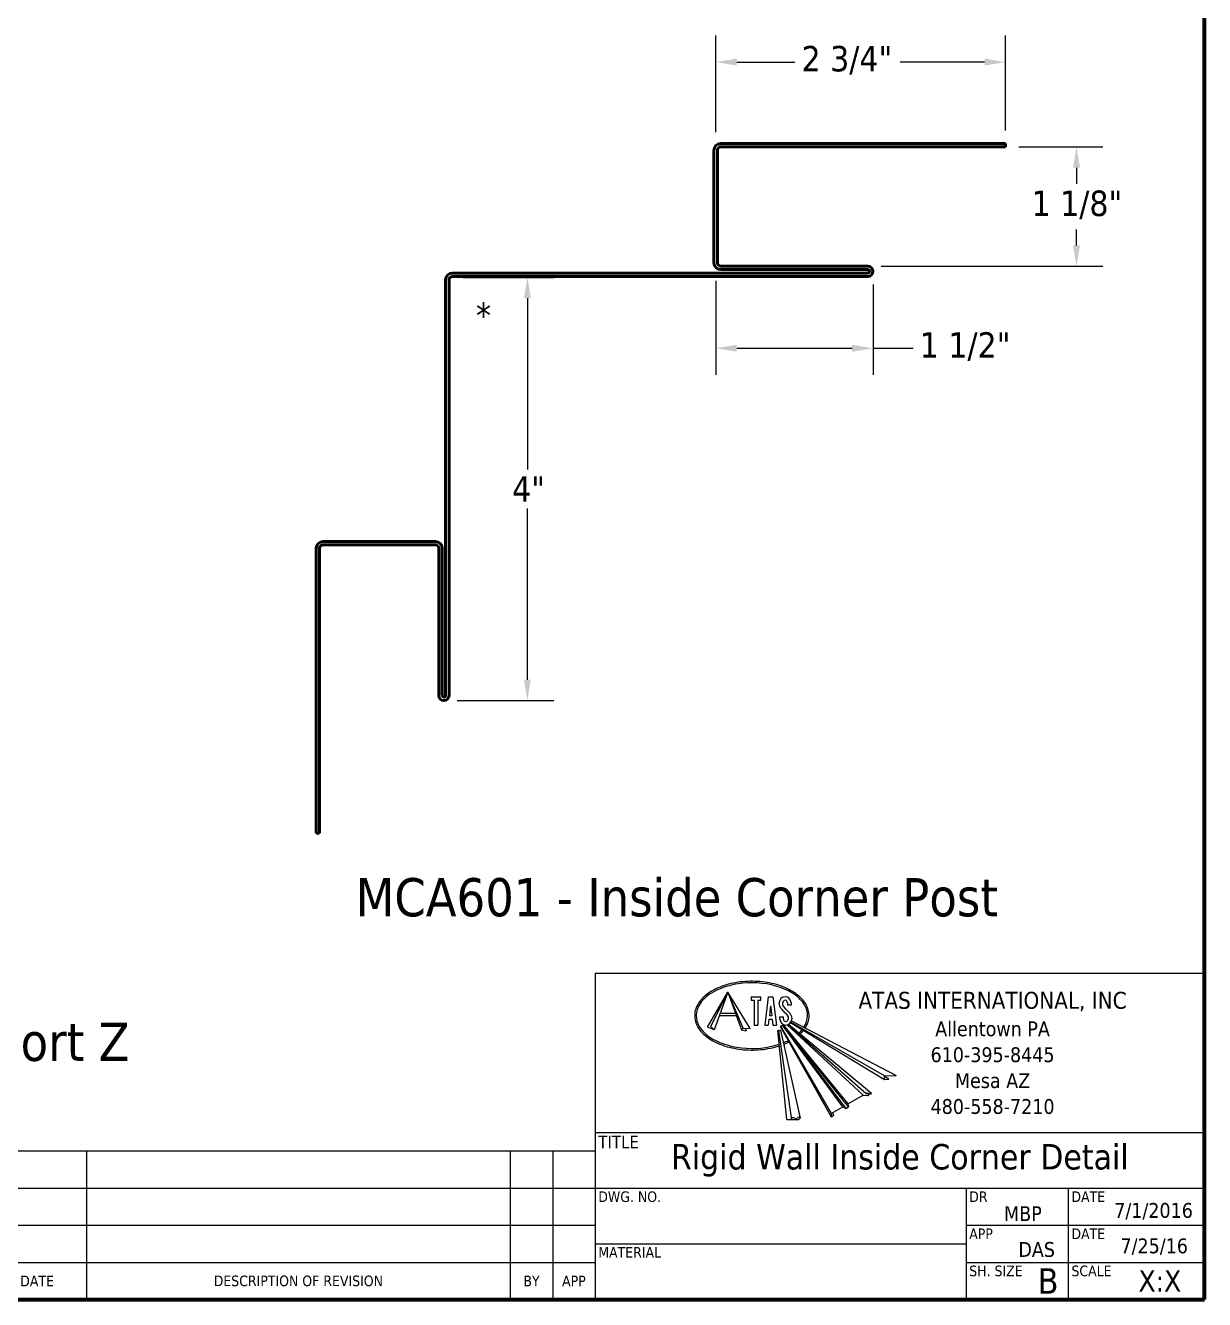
# Model space of a CAD drawing. Header units: inches. Extents: x 0.6 to 33.4, y 0.6 to 21.4.
# Drawn here: x 22.28 to 33.4, y 0.6 to 12.62 of the extents above; entities that cross this region are included whole.
import ezdxf

# ---------------------------------------------------------------- set-up
doc = ezdxf.new("R2010")
doc.units = ezdxf.units.IN
doc.header["$LTSCALE"] = 2
doc.header["$MEASUREMENT"] = 0
for name, color, linetype, lineweight in [('Border (ANSI)', 7, 'Continuous', 70), ('Dimension (ANSI)', 7, 'Continuous', 25), ('Logo', 7, 'Continuous', 25), ('Sketch Geometry (ANSI)', 7, 'Continuous', 25), ('Symbol (ANSI)', 7, 'Continuous', 25), ('Title (ANSI)', 7, 'Continuous', 50), ('Visible (ANSI)', 7, 'Continuous', 50)]:
    doc.layers.add(name, color=color, linetype=linetype, lineweight=lineweight)
doc.styles.add('Label Text (ANSI)', font='tahoma.ttf')
doc.styles.add('Note Text (ANSI)', font='tahoma.ttf')
doc.styles.add('Title Block Info', font='tahoma.ttf')
doc.styles.add('Title Block Labels', font='tahoma.ttf')
doc.dimstyles.new('Architectural (ANSI)', dxfattribs={"dimscale": 2, "dimtxt": 0.12, "dimasz": 0.098425, "dimexe": 0.125, "dimexo": 0.0625, "dimgap": 0.031496, "dimtad": 0, "dimtih": 1, "dimtoh": 1, "dimdec": 4, "dimrnd": 1e-08, "dimzin": 3, "dimdsep": 46, "dimlunit": 4, "dimtxsty": 'Note Text (ANSI)', "dimcen": 0.09, "dimdle": 0.393701, "dimclrd": 256, "dimclre": 256, "dimclrt": 256, "dimadec": 0, "dimazin": 3, "dimtfac": 1, "dimtofl": 0, "dimtmove": 0, "dimatfit": 3, "dimfxl": 0, "dimfrac": 2, "dimtolj": 1, "dimtzin": 12, "dimlwd": -1, "dimlwe": -1, "dimarcsym": 0})

# ---------------------------------------------------------------- blocks, each defined once
blk = doc.blocks.new('Borders ATAS A Border')
at = {"layer": 'Border (ANSI)'}
for p, q in [((16.7, 0.3), (16.7, 10.7)), ((0.3, 0.3), (16.7, 0.3))]:
    blk.add_line(p, q, dxfattribs=at)
blk = doc.blocks.new('Title Blocks ATAS A-B Title Block')
at = {"layer": 'Logo', "linetype": 'Continuous'}
for p, q in [((5.5128, 4.0299), (5.6086, 4.1959)), ((5.5283, 4.0342), (5.6086, 4.1959)), ((5.6086, 4.1959), (5.544, 4.0185)), ((5.7141, 4.0235), (5.6086, 4.1959)), ((5.6086, 4.1959), (5.6731, 4.0185)), ((5.6809, 4.0264), (5.6086, 4.1959)), ((5.7194, 4.1737), (5.7194, 4.1571)), ((5.7194, 4.1737), (5.7638, 4.1737)), ((5.7194, 4.1571), (5.7335, 4.1571)), ((5.7335, 4.1571), (5.7335, 4.0407)), ((5.7498, 4.1571), (5.7638, 4.1571)), ((5.7498, 4.1571), (5.7498, 4.0407)), ((5.7638, 4.1571), (5.7638, 4.1737)), ((5.7992, 4.1737), (5.7829, 4.0407)), ((5.7992, 4.1737), (5.8216, 4.1737)), ((5.8216, 4.1737), (5.8379, 4.0407)), ((5.8521, 4.1351), (5.8512, 4.1461)), ((5.8685, 4.135), (5.8679, 4.1461)), ((5.89, 4.146), (5.89, 4.1349)), ((5.9067, 4.146), (5.9067, 4.1349)), ((5.5685, 4.0857), (5.6487, 4.0857)), ((5.5723, 4.0964), (5.6448, 4.0964)), ((5.8104, 4.1307), (5.8048, 4.0851)), ((5.8104, 4.1307), (5.816, 4.0851)), ((5.8524, 4.1338), (5.8521, 4.1351)), ((5.8536, 4.1304), (5.8524, 4.1338)), ((5.8544, 4.1285), (5.8536, 4.1304)), ((5.8551, 4.127), (5.8544, 4.1285)), ((5.8564, 4.1243), (5.8551, 4.127)), ((5.8577, 4.1224), (5.8564, 4.1243)), ((5.8582, 4.1216), (5.8577, 4.1224)), ((5.8603, 4.1189), (5.8582, 4.1216)), ((5.8605, 4.1186), (5.8603, 4.1189)), ((5.8632, 4.1153), (5.8605, 4.1186)), ((5.8683, 4.1094), (5.8632, 4.1153)), ((5.8692, 4.1085), (5.8683, 4.1094)), ((5.8728, 4.1277), (5.8685, 4.135)), ((5.8703, 4.1072), (5.8692, 4.1085)), ((5.8703, 4.1072), (5.8752, 4.102)), ((5.8743, 4.1257), (5.8728, 4.1277)), ((5.8827, 4.116), (5.8743, 4.1257)), ((5.8752, 4.102), (5.8785, 4.0984)), ((5.8785, 4.0984), (5.8869, 4.0887)), ((5.886, 4.1124), (5.8827, 4.116)), ((5.8909, 4.1072), (5.886, 4.1124)), ((5.8869, 4.0887), (5.8884, 4.0867)), ((5.8884, 4.0867), (5.8927, 4.0794)), ((5.9067, 4.1349), (5.89, 4.1349)), ((5.8909, 4.1072), (5.892, 4.1059)), ((5.892, 4.1059), (5.8929, 4.105)), ((5.8929, 4.105), (5.898, 4.0991)), ((5.898, 4.0991), (5.9007, 4.0958)), ((5.9007, 4.0958), (5.9009, 4.0955)), ((5.9009, 4.0955), (5.903, 4.0928)), ((5.903, 4.0928), (5.9035, 4.092)), ((5.9035, 4.092), (5.9048, 4.0901)), ((5.9048, 4.0901), (5.9061, 4.0874)), ((5.9061, 4.0874), (5.9068, 4.0859)), ((5.9068, 4.0859), (5.9076, 4.084)), ((5.544, 4.0185), (5.5128, 4.0299)), ((5.544, 4.0185), (5.5283, 4.0342)), ((5.6731, 4.0185), (5.6809, 4.0264)), ((5.6809, 4.0264), (5.7141, 4.0235)), ((5.6899, 4.0256), (5.6945, 4.0128)), ((5.7335, 4.0407), (5.7498, 4.0407)), ((5.7829, 4.0407), (5.7993, 4.0407)), ((5.8027, 4.0684), (5.7993, 4.0407)), ((5.8027, 4.0684), (5.8181, 4.0684)), ((5.8048, 4.0851), (5.816, 4.0851)), ((5.8181, 4.0684), (5.8215, 4.0407)), ((5.8215, 4.0407), (5.8379, 4.0407)), ((5.8545, 4.0684), (5.8545, 4.0795)), ((5.8545, 4.0795), (5.8712, 4.0795)), ((5.8575, 4.035), (5.8662, 4.0401)), ((5.8575, 4.035), (6.0955, 3.6233)), ((5.8575, 4.035), (5.8575, 4.0325)), ((5.8575, 4.0325), (6.0955, 3.6071)), ((6.1511, 3.6555), (5.8662, 4.0401)), ((5.8662, 4.0401), (5.8684, 4.0388)), ((5.8684, 4.0388), (5.8703, 4.0399)), ((5.8684, 4.0388), (6.1651, 3.6475)), ((5.8699, 4.0422), (5.8712, 4.043)), ((5.8699, 4.0422), (6.175, 3.6691)), ((5.8699, 4.0422), (5.8703, 4.0399)), ((6.1776, 3.6545), (5.8703, 4.0399)), ((5.8712, 4.0684), (5.8712, 4.0795)), ((6.2466, 3.7106), (5.8889, 4.0415)), ((5.8918, 4.0424), (6.2613, 3.7172)), ((5.8927, 4.0794), (5.8933, 4.0683)), ((6.2869, 3.7176), (5.8948, 4.0437)), ((5.9048, 4.0523), (6.3477, 3.7843)), ((6.3477, 3.8004), (5.9064, 4.0549)), ((5.9076, 4.084), (5.9088, 4.0806)), ((5.9088, 4.0806), (5.9091, 4.0793)), ((5.9088, 4.0605), (6.4035, 3.8034)), ((5.9091, 4.0793), (5.91, 4.0683)), ((5.6731, 4.0185), (5.6945, 4.0128)), ((5.8447, 4.0144), (5.849, 4.0145)), ((5.8864, 3.5945), (5.8447, 4.0144)), ((5.8489, 4.0155), (5.8498, 4.0167)), ((5.9097, 3.6043), (5.8489, 4.0155)), ((5.8498, 4.0167), (5.8508, 4.0164)), ((5.8508, 4.0164), (5.8529, 4.015)), ((5.8529, 4.015), (5.855, 4.0165)), ((5.8556, 4.0168), (5.855, 4.0165)), ((5.8569, 4.0159), (5.8556, 4.0168)), ((5.8569, 4.0159), (5.9499, 3.6011)), ((6.3477, 3.8004), (6.4035, 3.8034)), ((6.3477, 3.7843), (6.3477, 3.8004)), ((6.3685, 3.7854), (6.3477, 3.7974)), ((6.3477, 3.7843), (6.3685, 3.7854)), ((6.175, 3.6693), (6.2466, 3.7106)), ((6.175, 3.6693), (6.1776, 3.6545)), ((6.2466, 3.7106), (6.2682, 3.7087)), ((6.2607, 3.7177), (6.2608, 3.7183)), ((6.2622, 3.7164), (6.2607, 3.7177)), ((6.2608, 3.7183), (6.262, 3.7195)), ((6.2608, 3.7183), (6.2608, 3.7183)), ((6.262, 3.7195), (6.2643, 3.7205)), ((6.2647, 3.7154), (6.2622, 3.7164)), ((6.2643, 3.7205), (6.2723, 3.7195)), ((6.2668, 3.7154), (6.2647, 3.7154)), ((6.2685, 3.7156), (6.2668, 3.7154)), ((6.2682, 3.7087), (6.271, 3.7087)), ((6.2693, 3.7156), (6.2685, 3.7156)), ((6.2718, 3.7148), (6.2693, 3.7156)), ((6.271, 3.7087), (6.2724, 3.7092)), ((6.2738, 3.713), (6.2718, 3.7148)), ((6.2723, 3.7195), (6.2788, 3.7163)), ((6.2724, 3.7092), (6.2731, 3.7099)), ((6.2731, 3.7099), (6.2739, 3.7119)), ((6.2739, 3.7119), (6.2738, 3.713)), ((6.2788, 3.7163), (6.2845, 3.7162)), ((6.2845, 3.7162), (6.2871, 3.7177)), ((5.9095, 3.5969), (5.9098, 3.6051)), ((5.9098, 3.6051), (5.9178, 3.6049)), ((5.9178, 3.6049), (5.9288, 3.5976)), ((5.9288, 3.5976), (5.9399, 3.6053)), ((5.944, 3.607), (5.9399, 3.6053)), ((5.9499, 3.6011), (5.944, 3.607)), ((6.0955, 3.6233), (6.1512, 3.6555)), ((6.0955, 3.6233), (6.0955, 3.6071)), ((6.0955, 3.6071), (6.1094, 3.6152)), ((6.1094, 3.6152), (6.1024, 3.6273)), ((6.1512, 3.6555), (6.1652, 3.6474)), ((6.1652, 3.6474), (6.1776, 3.6545)), ((5.8864, 3.5945), (5.944, 3.5955)), ((5.944, 3.5955), (5.9499, 3.6011))]:
    blk.add_line(p, q, dxfattribs=at)
at = {"layer": 'Logo', "color": 7, "linetype": 'Continuous', "lineweight": 25}
blk.add_line((5.9006, 4.0476), (5.903, 4.0501), dxfattribs=at)
at = {"layer": 'Logo', "linetype": 'Continuous'}
for centre, radius, start, end in [((5.879, 4.146), 0.0277, 0, 180), ((5.879, 4.146), 0.0111, 0, 180), ((5.8822, 4.0684), 0.0277, 180, 0), ((5.8822, 4.0684), 0.0111, 180, 0)]:
    blk.add_arc(centre, radius, start, end, dxfattribs=at)
at = {"layer": 'Logo'}
for start_param, end_param in [(5.920587, 11.509279), (5.311273, 5.424577), (5.721945, 5.844109)]:
    blk.add_ellipse((5.7221, 4.0849), major_axis=(0.2627, 0), ratio=0.589286, start_param=start_param, end_param=end_param, dxfattribs=at)
for points in [[(5.9742, 4.0266), (5.9873, 4.0542), (5.992, 4.0831), (5.9882, 4.1121), (5.9761, 4.14), (5.9562, 4.1658), (5.9293, 4.1889), (5.8963, 4.2087), (5.8583, 4.2249), (5.8164, 4.2368), (5.7716, 4.2442), (5.7253, 4.2468), (5.679, 4.2448), (5.6339, 4.2381), (5.5913, 4.2269), (5.5527, 4.2113), (5.5191, 4.1919), (5.4913, 4.1691), (5.4704, 4.1437), (5.457, 4.1161), (5.4522, 4.0872), (5.4558, 4.0583), (5.4677, 4.0303), (5.4874, 4.0044), (5.5141, 3.9812), (5.5469, 3.9613), (5.5848, 3.9451), (5.6268, 3.9331), (5.6716, 3.9256), (5.7178, 3.9228), (5.7642, 3.9247), (5.8093, 3.9314), (5.8519, 3.9426)], [(5.9501, 3.9978), (5.9544, 4.002), (5.9585, 4.0064), (5.9624, 4.0108), (5.9661, 4.0152)], [(5.8717, 3.9498), (5.8783, 3.9525), (5.8848, 3.9553), (5.8911, 3.9582), (5.8973, 3.9613)]]:
    blk.add_spline(points, degree=3, dxfattribs=at)
at = {"layer": 'Sketch Geometry (ANSI)'}
for p, q in [((7.8575, 4.2837), (4.9825, 4.2837)), ((4.9825, 4.2837), (4.9825, 2.7462)), ((7.8575, 2.7462), (7.8575, 4.2837)), ((4.9825, 3.5337), (7.8575, 3.5337)), ((4.9825, 3.4462), (1.9175, 3.4462)), ((2.5825, 3.4462), (2.5825, 2.7462)), ((4.5825, 3.4462), (4.5825, 2.7462)), ((4.7825, 3.4462), (4.7825, 2.7462)), ((1.9175, 3.2712), (4.9825, 3.2712)), ((4.9825, 3.2712), (7.8575, 3.2712)), ((6.7325, 3.2712), (6.7325, 2.7462)), ((7.2147, 3.2712), (7.2147, 2.7462)), ((1.9175, 3.0962), (4.9825, 3.0962)), ((6.7325, 3.0962), (7.8575, 3.0962)), ((4.9825, 3.0087), (6.7325, 3.0087)), ((1.9175, 2.9212), (4.9825, 2.9212)), ((6.7325, 2.9212), (7.8575, 2.9212)), ((1.9175, 2.7462), (4.9825, 2.7462)), ((4.9825, 2.7462), (7.8575, 2.7462))]:
    blk.add_line(p, q, dxfattribs=at)
at = {"layer": 'Symbol (ANSI)', "insert": (6.8575, 3.9087), "char_height": 0.05, "attachment_point": 5, "line_spacing_factor": 1.04605, "style": 'Title Block Labels'}
blk.add_mtext('{\\H1.6x;ATAS INTERNATIONAL, INC\\P\\H0.875x;Allentown PA\\H1.3631x; \\H0.73365x;\\P610-395-8445\\H1.1376x; \\H0.87902x;\\PMesa AZ\\H1.1946x; \\H0.83708x;\\P480-558-7210\\H1.1855x; }', dxfattribs=at)
at = {"layer": 'Symbol (ANSI)'}
for s, insert, char_height, attachment_point, style in [('\\fTahoma|b0|i0;\\H0.0600;TITLE', (4.9975, 3.5187), 0.06, 1, 'Title Block Labels'), ('DWG. NO.', (4.9975, 3.2562), 0.05, 1, 'Title Block Labels'), ('DR', (6.7475, 3.2562), 0.05, 1, 'Title Block Labels'), ('DATE', (7.2297, 3.2562), 0.05, 1, 'Title Block Labels'), ('MBP', (7.0897, 3.1162), 0.07, 9, 'Title Block Info'), ('APP', (6.7475, 3.0812), 0.05, 1, 'Title Block Labels'), ('DATE', (7.2297, 3.0812), 0.05, 1, 'Title Block Labels'), ('DAS', (7.1519, 2.9459), 0.07, 9, 'Title Block Info'), ('7/25/16', (7.7793, 2.9554), 0.07, 9, 'Title Block Info'), ('MATERIAL', (4.9975, 2.9937), 0.05, 1, 'Title Block Labels'), ('SH. SIZE', (6.7475, 2.9062), 0.05, 1, 'Title Block Labels'), ('SCALE', (7.2297, 2.9062), 0.05, 1, 'Title Block Labels'), ('DATE', (2.35, 2.8337), 0.05, 5, 'Title Block Labels'), ('DESCRIPTION OF REVISION', (3.5825, 2.8337), 0.05, 5, 'Title Block Labels'), ('BY', (4.6825, 2.8337), 0.05, 5, 'Title Block Labels'), ('APP', (4.8825, 2.8337), 0.05, 5, 'Title Block Labels'), ('\\fTahoma|b0|i0;\\H0.1000;X:X', (7.7475, 2.8337), 0.1, 6, 'Title Block Info')]:
    blk.add_mtext(s, dxfattribs=dict(at, insert=insert, char_height=char_height, attachment_point=attachment_point, style=style))
for tag, p, height, style in [('CREATION_DATE_001', (7.4317, 3.1314), 0.07, 'Title Block Info'), ('Sheet_Size_001', (7.0711, 2.7737), 0.12, 'Note Text (ANSI)')]:
    blk.add_attdef(tag, p, '', height=height, dxfattribs=dict(at, style=style))
at = {"layer": 'Title (ANSI)', "attachment_point": 5, "style": 'Note Text (ANSI)'}
for s, insert, char_height in [('Rigid Wall Inside Corner Detail', (6.42, 3.4025), 0.12), ('\\fTahoma|b0|i0;\\H0.1000; ', (5.8575, 3.14), 0.1), ('\\fTahoma|b0|i0;\\H0.1000; ', (5.8575, 2.8775), 0.1)]:
    blk.add_mtext(s, dxfattribs=dict(at, insert=insert, char_height=char_height))
blk = doc.blocks.new('*D11')
at = {"layer": 'Defpoints', "color": 0, "transparency": 16777216}
for p in [(31.522, 12.271), (28.79, 11.484), (31.522, 11.502)]:
    blk.add_point(p, dxfattribs=at)
at = {"layer": 'Dimension (ANSI)', "transparency": 16777216}
for p, q in [((28.79, 11.609), (28.79, 12.521)), ((31.522, 11.627), (31.522, 12.521)), ((28.987, 12.271), (29.535, 12.271)), ((31.325, 12.271), (30.527, 12.271))]:
    blk.add_line(p, q, dxfattribs=at)
for points in [[(28.987, 12.304), (28.987, 12.238), (28.79, 12.271)], [(31.325, 12.304), (31.325, 12.238), (31.522, 12.271)]]:
    blk.add_solid(points, dxfattribs=at)
at = {"layer": 'Dimension (ANSI)', "transparency": 16777216, "insert": (29.598, 12.423), "char_height": 0.24, "attachment_point": 1, "style": 'Note Text (ANSI)'}
blk.add_mtext('\\A1;2 3/4"', dxfattribs=at)
blk = doc.blocks.new('*D12')
at = {"layer": 'Defpoints', "color": 0, "transparency": 16777216}
for p in [(26.281, 10.24), (27.011, 10.24), (26.224, 6.249)]:
    blk.add_point(p, dxfattribs=at)
at = {"layer": 'Dimension (ANSI)', "transparency": 16777216}
for p, q in [((26.406, 10.24), (27.261, 10.24)), ((27.011, 10.043), (27.011, 8.428)), ((27.011, 6.446), (27.011, 8.062)), ((26.349, 6.249), (27.261, 6.249))]:
    blk.add_line(p, q, dxfattribs=at)
for points in [[(26.978, 10.043), (27.044, 10.043), (27.011, 10.24)], [(26.978, 6.446), (27.044, 6.446), (27.011, 6.249)]]:
    blk.add_solid(points, dxfattribs=at)
at = {"layer": 'Dimension (ANSI)', "transparency": 16777216, "insert": (26.867, 8.365), "char_height": 0.24, "attachment_point": 1, "style": 'Note Text (ANSI)'}
blk.add_mtext('\\A1;4"', dxfattribs=at)
blk = doc.blocks.new('*D13')
at = {"layer": 'Defpoints', "color": 0, "transparency": 16777216}
for p in [(28.79, 10.332), (30.272, 10.297), (28.79, 9.572)]:
    blk.add_point(p, dxfattribs=at)
at = {"layer": 'Dimension (ANSI)', "transparency": 16777216}
for p, q in [((28.79, 10.207), (28.79, 9.322)), ((30.272, 10.172), (30.272, 9.322)), ((28.987, 9.572), (30.075, 9.572)), ((30.272, 9.572), (30.65, 9.572))]:
    blk.add_line(p, q, dxfattribs=at)
for points in [[(28.987, 9.604), (28.987, 9.539), (28.79, 9.572)], [(30.075, 9.604), (30.075, 9.539), (30.272, 9.572)]]:
    blk.add_solid(points, dxfattribs=at)
at = {"layer": 'Dimension (ANSI)', "transparency": 16777216, "insert": (30.713, 9.723), "char_height": 0.24, "attachment_point": 1, "style": 'Note Text (ANSI)'}
blk.add_mtext('\\A1;1 1/2"', dxfattribs=at)
blk = doc.blocks.new('*D14')
at = {"layer": 'Defpoints', "color": 0, "transparency": 16777216}
for p in [(31.522, 11.47), (32.192, 11.47), (30.224, 10.345)]:
    blk.add_point(p, dxfattribs=at)
at = {"layer": 'Dimension (ANSI)', "transparency": 16777216}
for p, q in [((31.647, 11.47), (32.442, 11.47)), ((32.192, 11.274), (32.192, 11.122)), ((32.192, 10.542), (32.192, 10.693)), ((30.349, 10.345), (32.442, 10.345))]:
    blk.add_line(p, q, dxfattribs=at)
for points in [[(32.159, 11.274), (32.225, 11.274), (32.192, 11.47)], [(32.159, 10.542), (32.225, 10.542), (32.192, 10.345)]]:
    blk.add_solid(points, dxfattribs=at)
at = {"layer": 'Dimension (ANSI)', "transparency": 16777216, "insert": (31.768, 11.059), "char_height": 0.24, "attachment_point": 1, "style": 'Note Text (ANSI)'}
blk.add_mtext('\\A1;1 1/8"', dxfattribs=at)

msp = doc.modelspace()

# ---------------------------------------------------------------- linework, layer by layer
at = {"layer": 'Visible (ANSI)', "color": 1, "true_color": 0xff0000}
for p, q in [((28.77157, 11.43842), (28.77157, 10.37742)), ((28.80357, 10.37742), (28.80357, 11.43842)), ((31.52157, 11.50242), (28.83557, 11.50242)), ((28.83557, 11.47042), (31.52157, 11.47042)), ((31.52157, 11.47042), (31.52157, 11.50242)), ((30.22357, 10.34542), (28.83557, 10.34542)), ((26.23957, 10.21742), (26.23957, 6.29742)), ((26.27157, 6.29742), (26.27157, 10.21742)), ((30.22357, 10.28142), (26.30357, 10.28142)), ((26.30357, 10.24942), (30.22357, 10.24942)), ((28.83557, 10.31342), (30.22357, 10.31342)), ((26.14357, 7.74942), (25.08257, 7.74942)), ((25.08257, 7.71742), (26.14357, 7.71742)), ((25.01857, 7.68542), (25.01857, 4.99942)), ((25.05057, 4.99942), (25.05057, 7.68542)), ((26.17557, 7.68542), (26.17557, 6.29742)), ((26.20757, 6.29742), (26.20757, 7.68542)), ((25.05057, 4.99942), (25.01857, 4.99942))]:
    msp.add_line(p, q, dxfattribs=at)
for centre, radius, start, end in [((28.83557, 11.43842), 0.064, 90, 180), ((28.83557, 11.43842), 0.032, 90, 180), ((28.83557, 10.37742), 0.064, 180, 270), ((28.83557, 10.37742), 0.032, 180, 270), ((30.22357, 10.29742), 0.048, 270, 90), ((26.30357, 10.21742), 0.064, 90, 180), ((26.30357, 10.21742), 0.032, 90, 180), ((30.22357, 10.29742), 0.016, 270, 90), ((25.08257, 7.68542), 0.064, 90, 180), ((25.08257, 7.68542), 0.032, 90, 180), ((26.14357, 7.68542), 0.064, 0, 90), ((26.14357, 7.68542), 0.032, 0, 90), ((26.22357, 6.29742), 0.048, 180, 0), ((26.22357, 6.29742), 0.016, 180, 0)]:
    msp.add_arc(centre, radius, start, end, dxfattribs=at)

# ---------------------------------------------------------------- block references
at = {"xscale": 2, "yscale": 2, "zscale": 2}
msp.add_blockref('Borders ATAS A Border', (0, 0), dxfattribs=at)
msp.add_blockref('Title Blocks ATAS A-B Title Block', (17.68497, -4.89243), dxfattribs=at).add_auto_attribs({'Sheet_Size_001': 'B', 'CREATION_DATE_001': '7/1/2016'})

# ---------------------------------------------------------------- texts
at = {"layer": 'Symbol (ANSI)'}
for s, insert, char_height, attachment_point, style in [('*', (26.52676, 10.00223), 0.24, 1, 'Note Text (ANSI)'), ('MCA601 - Inside Corner Post', (25.38937, 4.20729), 0.36, 7, 'Label Text (ANSI)'), ('MCA681 - Support Z', (18.96419, 2.74775), 0.36, 7, 'Label Text (ANSI)')]:
    msp.add_mtext(s, dxfattribs=dict(at, insert=insert, char_height=char_height, attachment_point=attachment_point, style=style))

# ---------------------------------------------------------------- dimensions: what is measured, and where the dimension line sits
at = {"layer": 'Dimension (ANSI)'}
for base, p1, p2, angle, override, picture, middle in [((31.52157, 12.27108), (28.79031, 11.48367), (31.52157, 11.50242), 180, {"dimtih": 0, "dimtoh": 0, "dimdec": 4, "dimlfac": 1, "dimtp": 0, "dimtm": 0, "dimtdec": 2, "dimatfit": 1}, '*D11', (30.03094, 12.27108)), ((32.19177, 11.47042), (30.22357, 10.34542), (31.52157, 11.47042), 90, {"dimdec": 4, "dimlfac": 1, "dimtp": 0, "dimtm": 0, "dimtdec": 2, "dimatfit": 1}, '*D14', (32.19177, 10.90792)), ((27.01097, 10.24005), (26.22357, 6.24942), (26.28094, 10.24005), 90, {"dimdec": 4, "dimlfac": 1, "dimtp": 0, "dimtm": 0, "dimtdec": 2, "dimatfit": 1}, '*D12', (27.01097, 8.24473)), ((28.79031, 9.57157), (30.27157, 10.29742), (28.79031, 10.33216), 180, {"dimtih": 0, "dimtoh": 0, "dimdec": 4, "dimlfac": 1, "dimtp": 0, "dimtm": 0, "dimtdec": 2, "dimatfit": 2}, '*D13', (31.13708, 9.57157))]:
    dim = msp.add_linear_dim(base=base, p1=p1, p2=p2, angle=angle, dimstyle='Architectural (ANSI)', override=override, dxfattribs=at)
    dim.commit()
    dim.dimension.update_dxf_attribs({"geometry": picture, "text_midpoint": middle, "dimtype": 160})

doc.saveas('drawing.dxf')
